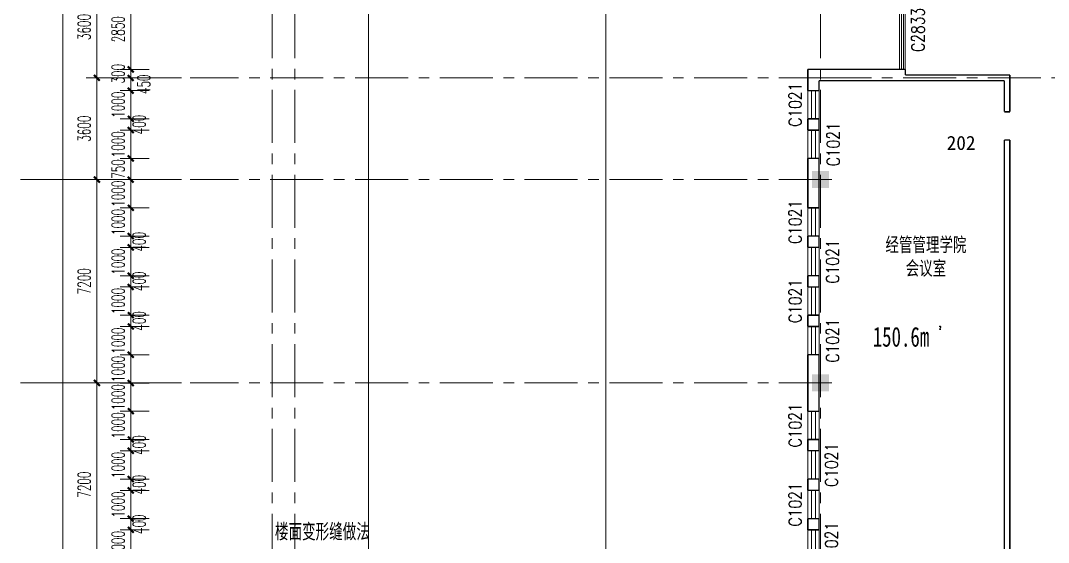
# Model space of a CAD drawing. Extents: x 2719331 to 3465925, y -270324 to -167476.
# Drawn here: x 2904974 to 2941347, y -204677 to -186201 of the extents above; entities that cross this region are included whole.
import ezdxf
from ezdxf.enums import TextEntityAlignment as Align

# ---------------------------------------------------------------- set-up
doc = ezdxf.new("R2010")
doc.units = 0
doc.header["$LTSCALE"] = 1500
doc.header["$MEASUREMENT"] = 0
doc.linetypes.add('CENTER', pattern=[2, 1.25, -0.25, 0.25, -0.25])
doc.layers.get('0').update_dxf_attribs({"linetype": 'CONTINUOUS', "lineweight": 0})
doc.layers.get('DEFPOINTS').update_dxf_attribs({"linetype": 'CONTINUOUS', "lineweight": 5})
for name, color, linetype, lineweight in [('COLUMN', 7, 'CONTINUOUS', 5), ('DOTE', 7, 'CENTER', 5), ('PUB_TEXT', 7, 'CONTINUOUS', 5), ('WALL', 7, 'CONTINUOUS', 5), ('WINDOW', 7, 'CONTINUOUS', 5), ('WINDOW_TEXT', 7, 'CONTINUOUS', 5), ('我的', 7, 'CONTINUOUS', 5)]:
    doc.layers.add(name, color=color, linetype=linetype, lineweight=lineweight)
doc.layers.add('中文', color=4, linetype='CONTINUOUS')
doc.layers.add('地面', color=250, linetype='CONTINUOUS')
doc.styles.add('_SIMPLEX', font='SIMPLEX.shx', dxfattribs={"width": 0.6})
doc.styles.add('DIM_FONT', font='romans.shx', dxfattribs={"width": 0.6})
doc.styles.add('H1', font='romans.shx', dxfattribs={"width": 1.2, "bigfont": 'hztxt.shx'})
doc.styles.add('HZ4', font='SimSun.ttf', dxfattribs={"width": 0.7, "height": 700})
doc.styles.add('SIMPLEX', font='SIMPLEX.SHX', dxfattribs={"width": 0.6})
doc.styles.get("Standard").update_dxf_attribs({"font": 'SIMHEI.TTF', "height": 1.2})
doc.dimstyles.new('DIMN150', dxfattribs={"dimscale": 1.5, "dimtxt": 300, "dimasz": 1, "dimexe": 250, "dimexo": 300, "dimgap": 150, "dimtad": 1, "dimdec": 0, "dimdsep": 46, "dimtxsty": 'DIM_FONT', "dimblk": '_DIMX', "dimcen": 2.5, "dimdle": 0.3, "dimclrd": 7, "dimclre": 256, "dimclrt": 256, "dimadec": 0, "dimazin": 0, "dimtfac": 1, "dimtdec": 0, "dimtix": 1, "dimtmove": 2, "dimatfit": 3, "dimldrblk": '_DIMX', "dimfxl": 1, "dimtvp": 1, "dimtolj": 1, "dimtzin": 0, "dimlwd": -1, "dimlwe": -1, "dimarcsym": 0})

# ---------------------------------------------------------------- blocks, each defined once
blk = doc.blocks.new('_FZH')
blk.add_solid([(0.5, -0.5), (-0.5, -0.5), (0.5, 0.5), (-0.5, 0.5)])
blk = doc.blocks.new('_WBLK')
for p, q in [((-0.5, 0.5), (0.5, 0.5)), ((0.5, 0.167), (-0.5, 0.167)), ((0.5, -0.167), (-0.5, -0.167)), ((-0.5, -0.5), (0.5, -0.5))]:
    blk.add_line(p, q)
at = {"layer": 'WINDOW_TEXT', "style": 'SIMPLEX', "flags": 9}
blk.add_attdef('A', text='', height=1, dxfattribs=at).set_placement((0, 1.5), align=Align.MIDDLE)
blk = doc.blocks.new('_DIMX')
blk.add_line((-150, 0), (150, 0))
at = {"const_width": 50}
blk.add_lwpolyline([(-70, -70), (70, 70)], dxfattribs=at)
blk = doc.blocks.new('*D1759')
at = {"layer": 'DEFPOINTS', "color": 0, "lineweight": 25}
for p in [(2911124, -184631), (2907674, -188231), (2911124, -188231)]:
    blk.add_point(p, dxfattribs=at)
at = {"layer": '我的'}
for p, q in [((2910674, -184631), (2907299, -184631)), ((2910674, -188231), (2907299, -188231))]:
    blk.add_line(p, q, dxfattribs=at)
at = {"layer": '我的', "color": 7}
blk.add_line((2907674, -184633), (2907674, -188230), dxfattribs=at)
at = {"layer": '我的', "color": 7, "xscale": 1.5, "yscale": 1.5, "zscale": 1.5}
for p, rotation in [((2907674, -184631), 90), ((2907674, -188231), 270)]:
    blk.add_blockref('_DIMX', p, dxfattribs=dict(at, rotation=rotation))
at = {"layer": '我的', "lineweight": 0, "insert": (2907224, -186431), "char_height": 450, "attachment_point": 5, "rotation": 90, "style": 'DIM_FONT'}
blk.add_mtext('\\A1;3600', dxfattribs=at)
blk = doc.blocks.new('*D1760')
at = {"layer": 'DEFPOINTS', "color": 0, "lineweight": 25}
for p in [(2911124, -191831), (2907674, -199031), (2911124, -199031)]:
    blk.add_point(p, dxfattribs=at)
at = {"layer": '我的'}
for p, q in [((2910674, -191831), (2907299, -191831)), ((2910674, -199031), (2907299, -199031))]:
    blk.add_line(p, q, dxfattribs=at)
at = {"layer": '我的', "color": 7}
blk.add_line((2907674, -191833), (2907674, -199030), dxfattribs=at)
at = {"layer": '我的', "color": 7, "xscale": 1.5, "yscale": 1.5, "zscale": 1.5}
for p, rotation in [((2907674, -191831), 90), ((2907674, -199031), 270)]:
    blk.add_blockref('_DIMX', p, dxfattribs=dict(at, rotation=rotation))
at = {"layer": '我的', "lineweight": 0, "insert": (2907224, -195431), "char_height": 450, "attachment_point": 5, "rotation": 90, "style": 'DIM_FONT'}
blk.add_mtext('\\A1;7200', dxfattribs=at)
blk = doc.blocks.new('*D1761')
at = {"layer": 'DEFPOINTS', "color": 0, "lineweight": 25}
for p in [(2911124, -199031), (2907674, -206231), (2911124, -206231)]:
    blk.add_point(p, dxfattribs=at)
at = {"layer": '我的'}
for p, q in [((2910674, -199031), (2907299, -199031)), ((2910674, -206231), (2907299, -206231))]:
    blk.add_line(p, q, dxfattribs=at)
at = {"layer": '我的', "color": 7}
blk.add_line((2907674, -199033), (2907674, -206230), dxfattribs=at)
at = {"layer": '我的', "color": 7, "xscale": 1.5, "yscale": 1.5, "zscale": 1.5}
for p, rotation in [((2907674, -199031), 90), ((2907674, -206231), 270)]:
    blk.add_blockref('_DIMX', p, dxfattribs=dict(at, rotation=rotation))
at = {"layer": '我的', "lineweight": 0, "insert": (2907224, -202631), "char_height": 450, "attachment_point": 5, "rotation": 90, "style": 'DIM_FONT'}
blk.add_mtext('\\A1;7200', dxfattribs=at)
blk = doc.blocks.new('*D1622')
at = {"layer": 'DEFPOINTS', "color": 0, "lineweight": 25}
for p in [(2909980, -187932), (2908874, -188233), (2909980, -188233)]:
    blk.add_point(p, dxfattribs=at)
at = {"layer": '我的'}
for p, q in [((2909530, -187932), (2908499, -187932)), ((2909530, -188233), (2908499, -188233))]:
    blk.add_line(p, q, dxfattribs=at)
at = {"layer": '我的', "color": 7}
for p, q in [((2908874, -187931), (2908874, -187929)), ((2908874, -187932), (2908874, -188233)), ((2908874, -188234), (2908874, -188236))]:
    blk.add_line(p, q, dxfattribs=at)
at = {"layer": '我的', "color": 7, "xscale": 1.5, "yscale": 1.5, "zscale": 1.5}
for p, rotation in [((2908874, -187932), 270), ((2908874, -188233), 90)]:
    blk.add_blockref('_DIMX', p, dxfattribs=dict(at, rotation=rotation))
at = {"layer": '我的', "lineweight": 0, "insert": (2908424, -188083), "char_height": 450, "attachment_point": 5, "rotation": 90, "style": 'DIM_FONT'}
blk.add_mtext('\\A1;300', dxfattribs=at)
blk = doc.blocks.new('*D1623')
at = {"layer": 'DEFPOINTS', "color": 0, "lineweight": 25}
for p in [(2908874, -185083), (2909980, -185083), (2909980, -187932)]:
    blk.add_point(p, dxfattribs=at)
at = {"layer": '我的'}
for p, q in [((2909530, -185083), (2908499, -185083)), ((2909530, -187932), (2908499, -187932))]:
    blk.add_line(p, q, dxfattribs=at)
at = {"layer": '我的', "color": 7}
blk.add_line((2908874, -187931), (2908874, -185084), dxfattribs=at)
at = {"layer": '我的', "color": 7, "xscale": 1.5, "yscale": 1.5, "zscale": 1.5}
for p, rotation in [((2908874, -185083), 90), ((2908874, -187932), 270)]:
    blk.add_blockref('_DIMX', p, dxfattribs=dict(at, rotation=rotation))
at = {"layer": '我的', "lineweight": 0, "insert": (2908424, -186508), "char_height": 450, "attachment_point": 5, "rotation": 90, "style": 'DIM_FONT'}
blk.add_mtext('\\A1;2850', dxfattribs=at)
blk = doc.blocks.new('*D1624')
at = {"layer": 'DEFPOINTS', "color": 0, "lineweight": 25}
for p in [(2909980, -188682), (2908874, -189682), (2909980, -189682)]:
    blk.add_point(p, dxfattribs=at)
at = {"layer": '我的'}
for p, q in [((2909530, -188682), (2908499, -188682)), ((2909530, -189682), (2908499, -189682))]:
    blk.add_line(p, q, dxfattribs=at)
at = {"layer": '我的', "color": 7}
for p, q in [((2908874, -188681), (2908874, -188679)), ((2908874, -188682), (2908874, -189682)), ((2908874, -189684), (2908874, -189685))]:
    blk.add_line(p, q, dxfattribs=at)
at = {"layer": '我的', "color": 7, "xscale": 1.5, "yscale": 1.5, "zscale": 1.5}
for p, rotation in [((2908874, -188682), 270), ((2908874, -189682), 90)]:
    blk.add_blockref('_DIMX', p, dxfattribs=dict(at, rotation=rotation))
at = {"layer": '我的', "lineweight": 0, "insert": (2908424, -189182), "char_height": 450, "attachment_point": 5, "rotation": 90, "style": 'DIM_FONT'}
blk.add_mtext('\\A1;1000', dxfattribs=at)
blk = doc.blocks.new('*D1625')
at = {"layer": 'DEFPOINTS', "color": 0, "lineweight": 25}
for p in [(2909980, -189682), (2908874, -190082), (2909980, -190082)]:
    blk.add_point(p, dxfattribs=at)
at = {"layer": '我的'}
for p, q in [((2909530, -189682), (2908499, -189682)), ((2909530, -190082), (2908499, -190082))]:
    blk.add_line(p, q, dxfattribs=at)
at = {"layer": '我的', "color": 7}
for p, q in [((2908874, -189681), (2908874, -189679)), ((2908874, -189682), (2908874, -190082)), ((2908874, -190084), (2908874, -190085))]:
    blk.add_line(p, q, dxfattribs=at)
at = {"layer": '我的', "color": 7, "xscale": 1.5, "yscale": 1.5, "zscale": 1.5}
for p, rotation in [((2908874, -189682), 270), ((2908874, -190082), 90)]:
    blk.add_blockref('_DIMX', p, dxfattribs=dict(at, rotation=rotation))
at = {"layer": '我的', "lineweight": 0, "insert": (2909174, -189882), "char_height": 450, "attachment_point": 5, "rotation": 90, "style": 'DIM_FONT'}
blk.add_mtext('\\A1;400', dxfattribs=at)
blk = doc.blocks.new('*D1626')
at = {"layer": 'DEFPOINTS', "color": 0, "lineweight": 25}
for p in [(2909980, -190082), (2908874, -191082), (2909980, -191082)]:
    blk.add_point(p, dxfattribs=at)
at = {"layer": '我的'}
for p, q in [((2909530, -190082), (2908499, -190082)), ((2909530, -191082), (2908499, -191082))]:
    blk.add_line(p, q, dxfattribs=at)
at = {"layer": '我的', "color": 7}
for p, q in [((2908874, -190081), (2908874, -190079)), ((2908874, -190082), (2908874, -191082)), ((2908874, -191084), (2908874, -191085))]:
    blk.add_line(p, q, dxfattribs=at)
at = {"layer": '我的', "color": 7, "xscale": 1.5, "yscale": 1.5, "zscale": 1.5}
for p, rotation in [((2908874, -190082), 270), ((2908874, -191082), 90)]:
    blk.add_blockref('_DIMX', p, dxfattribs=dict(at, rotation=rotation))
at = {"layer": '我的', "lineweight": 0, "insert": (2908424, -190582), "char_height": 450, "attachment_point": 5, "rotation": 90, "style": 'DIM_FONT'}
blk.add_mtext('\\A1;1000', dxfattribs=at)
blk = doc.blocks.new('*D1627')
at = {"layer": 'DEFPOINTS', "color": 0, "lineweight": 25}
for p in [(2909980, -192833), (2908874, -193833), (2909980, -193833)]:
    blk.add_point(p, dxfattribs=at)
at = {"layer": '我的'}
for p, q in [((2909530, -192833), (2908499, -192833)), ((2909530, -193833), (2908499, -193833))]:
    blk.add_line(p, q, dxfattribs=at)
at = {"layer": '我的', "color": 7}
for p, q in [((2908874, -192831), (2908874, -192830)), ((2908874, -192833), (2908874, -193833)), ((2908874, -193834), (2908874, -193836))]:
    blk.add_line(p, q, dxfattribs=at)
at = {"layer": '我的', "color": 7, "xscale": 1.5, "yscale": 1.5, "zscale": 1.5}
for p, rotation in [((2908874, -192833), 270), ((2908874, -193833), 90)]:
    blk.add_blockref('_DIMX', p, dxfattribs=dict(at, rotation=rotation))
at = {"layer": '我的', "lineweight": 0, "insert": (2908424, -193333), "char_height": 450, "attachment_point": 5, "rotation": 90, "style": 'DIM_FONT'}
blk.add_mtext('\\A1;1000', dxfattribs=at)
blk = doc.blocks.new('*D1628')
at = {"layer": 'DEFPOINTS', "color": 0, "lineweight": 25}
for p in [(2909980, -193833), (2908874, -194233), (2909980, -194233)]:
    blk.add_point(p, dxfattribs=at)
at = {"layer": '我的'}
for p, q in [((2909530, -193833), (2908499, -193833)), ((2909530, -194233), (2908499, -194233))]:
    blk.add_line(p, q, dxfattribs=at)
at = {"layer": '我的', "color": 7}
for p, q in [((2908874, -193831), (2908874, -193830)), ((2908874, -193833), (2908874, -194233)), ((2908874, -194234), (2908874, -194236))]:
    blk.add_line(p, q, dxfattribs=at)
at = {"layer": '我的', "color": 7, "xscale": 1.5, "yscale": 1.5, "zscale": 1.5}
for p, rotation in [((2908874, -193833), 270), ((2908874, -194233), 90)]:
    blk.add_blockref('_DIMX', p, dxfattribs=dict(at, rotation=rotation))
at = {"layer": '我的', "lineweight": 0, "insert": (2909174, -194033), "char_height": 450, "attachment_point": 5, "rotation": 90, "style": 'DIM_FONT'}
blk.add_mtext('\\A1;400', dxfattribs=at)
blk = doc.blocks.new('*D1629')
at = {"layer": 'DEFPOINTS', "color": 0, "lineweight": 25}
for p in [(2909980, -194233), (2908874, -195233), (2909980, -195233)]:
    blk.add_point(p, dxfattribs=at)
at = {"layer": '我的', "color": 7}
for p, q in [((2908874, -194231), (2908874, -194230)), ((2908874, -194233), (2908874, -195233)), ((2908874, -195234), (2908874, -195236))]:
    blk.add_line(p, q, dxfattribs=at)
at = {"layer": '我的'}
for p, q in [((2909530, -194233), (2908499, -194233)), ((2909530, -195233), (2908499, -195233))]:
    blk.add_line(p, q, dxfattribs=at)
at = {"layer": '我的', "color": 7, "xscale": 1.5, "yscale": 1.5, "zscale": 1.5}
for p, rotation in [((2908874, -194233), 270), ((2908874, -195233), 90)]:
    blk.add_blockref('_DIMX', p, dxfattribs=dict(at, rotation=rotation))
at = {"layer": '我的', "lineweight": 0, "insert": (2908424, -194733), "char_height": 450, "attachment_point": 5, "rotation": 90, "style": 'DIM_FONT'}
blk.add_mtext('\\A1;1000', dxfattribs=at)
blk = doc.blocks.new('*D1630')
at = {"layer": 'DEFPOINTS', "color": 0, "lineweight": 25}
for p in [(2909980, -195233), (2908874, -195633), (2909980, -195633)]:
    blk.add_point(p, dxfattribs=at)
at = {"layer": '我的'}
for p, q in [((2909530, -195233), (2908499, -195233)), ((2909530, -195633), (2908499, -195633))]:
    blk.add_line(p, q, dxfattribs=at)
at = {"layer": '我的', "color": 7}
for p, q in [((2908874, -195231), (2908874, -195230)), ((2908874, -195233), (2908874, -195633)), ((2908874, -195634), (2908874, -195636))]:
    blk.add_line(p, q, dxfattribs=at)
at = {"layer": '我的', "color": 7, "xscale": 1.5, "yscale": 1.5, "zscale": 1.5}
for p, rotation in [((2908874, -195233), 270), ((2908874, -195633), 90)]:
    blk.add_blockref('_DIMX', p, dxfattribs=dict(at, rotation=rotation))
at = {"layer": '我的', "lineweight": 0, "insert": (2909174, -195433), "char_height": 450, "attachment_point": 5, "rotation": 90, "style": 'DIM_FONT'}
blk.add_mtext('\\A1;400', dxfattribs=at)
blk = doc.blocks.new('*D1631')
at = {"layer": 'DEFPOINTS', "color": 0, "lineweight": 25}
for p in [(2909980, -195633), (2908874, -196633), (2909980, -196633)]:
    blk.add_point(p, dxfattribs=at)
at = {"layer": '我的'}
for p, q in [((2909530, -195633), (2908499, -195633)), ((2909530, -196633), (2908499, -196633))]:
    blk.add_line(p, q, dxfattribs=at)
at = {"layer": '我的', "color": 7}
for p, q in [((2908874, -195631), (2908874, -195630)), ((2908874, -195633), (2908874, -196633)), ((2908874, -196634), (2908874, -196636))]:
    blk.add_line(p, q, dxfattribs=at)
at = {"layer": '我的', "color": 7, "xscale": 1.5, "yscale": 1.5, "zscale": 1.5}
for p, rotation in [((2908874, -195633), 270), ((2908874, -196633), 90)]:
    blk.add_blockref('_DIMX', p, dxfattribs=dict(at, rotation=rotation))
at = {"layer": '我的', "lineweight": 0, "insert": (2908424, -196133), "char_height": 450, "attachment_point": 5, "rotation": 90, "style": 'DIM_FONT'}
blk.add_mtext('\\A1;1000', dxfattribs=at)
blk = doc.blocks.new('*D1632')
at = {"layer": 'DEFPOINTS', "color": 0, "lineweight": 25}
for p in [(2909980, -196633), (2908874, -197033), (2909980, -197033)]:
    blk.add_point(p, dxfattribs=at)
at = {"layer": '我的'}
for p, q in [((2909530, -196633), (2908499, -196633)), ((2909530, -197033), (2908499, -197033))]:
    blk.add_line(p, q, dxfattribs=at)
at = {"layer": '我的', "color": 7}
for p, q in [((2908874, -196631), (2908874, -196630)), ((2908874, -196633), (2908874, -197033)), ((2908874, -197034), (2908874, -197036))]:
    blk.add_line(p, q, dxfattribs=at)
at = {"layer": '我的', "color": 7, "xscale": 1.5, "yscale": 1.5, "zscale": 1.5}
for p, rotation in [((2908874, -196633), 270), ((2908874, -197033), 90)]:
    blk.add_blockref('_DIMX', p, dxfattribs=dict(at, rotation=rotation))
at = {"layer": '我的', "lineweight": 0, "insert": (2909174, -196833), "char_height": 450, "attachment_point": 5, "rotation": 90, "style": 'DIM_FONT'}
blk.add_mtext('\\A1;400', dxfattribs=at)
blk = doc.blocks.new('*D1633')
at = {"layer": 'DEFPOINTS', "color": 0, "lineweight": 25}
for p in [(2909980, -197033), (2908874, -198033), (2909980, -198033)]:
    blk.add_point(p, dxfattribs=at)
at = {"layer": '我的'}
for p, q in [((2909530, -197033), (2908499, -197033)), ((2909530, -198033), (2908499, -198033))]:
    blk.add_line(p, q, dxfattribs=at)
at = {"layer": '我的', "color": 7}
for p, q in [((2908874, -197031), (2908874, -197030)), ((2908874, -197033), (2908874, -198033)), ((2908874, -198034), (2908874, -198036))]:
    blk.add_line(p, q, dxfattribs=at)
at = {"layer": '我的', "color": 7, "xscale": 1.5, "yscale": 1.5, "zscale": 1.5}
for p, rotation in [((2908874, -197033), 270), ((2908874, -198033), 90)]:
    blk.add_blockref('_DIMX', p, dxfattribs=dict(at, rotation=rotation))
at = {"layer": '我的', "lineweight": 0, "insert": (2908424, -197533), "char_height": 450, "attachment_point": 5, "rotation": 90, "style": 'DIM_FONT'}
blk.add_mtext('\\A1;1000', dxfattribs=at)
blk = doc.blocks.new('*D1634')
at = {"layer": 'DEFPOINTS', "color": 0, "lineweight": 25}
for p in [(2909980, -198033), (2908874, -199033), (2909980, -199033)]:
    blk.add_point(p, dxfattribs=at)
at = {"layer": '我的'}
for p, q in [((2909530, -198033), (2908499, -198033)), ((2909530, -199033), (2908499, -199033))]:
    blk.add_line(p, q, dxfattribs=at)
at = {"layer": '我的', "color": 7}
for p, q in [((2908874, -198031), (2908874, -198030)), ((2908874, -198033), (2908874, -199033)), ((2908874, -199034), (2908874, -199036))]:
    blk.add_line(p, q, dxfattribs=at)
at = {"layer": '我的', "color": 7, "xscale": 1.5, "yscale": 1.5, "zscale": 1.5}
for p, rotation in [((2908874, -198033), 270), ((2908874, -199033), 90)]:
    blk.add_blockref('_DIMX', p, dxfattribs=dict(at, rotation=rotation))
at = {"layer": '我的', "lineweight": 0, "insert": (2908424, -198533), "char_height": 450, "attachment_point": 5, "rotation": 90, "style": 'DIM_FONT'}
blk.add_mtext('\\A1;1000', dxfattribs=at)
blk = doc.blocks.new('*D1635')
at = {"layer": 'DEFPOINTS', "color": 0, "lineweight": 25}
for p in [(2909980, -200033), (2908874, -201033), (2909980, -201033)]:
    blk.add_point(p, dxfattribs=at)
at = {"layer": '我的'}
for p, q in [((2909530, -200033), (2908499, -200033)), ((2909530, -201033), (2908499, -201033))]:
    blk.add_line(p, q, dxfattribs=at)
at = {"layer": '我的', "color": 7}
for p, q in [((2908874, -200031), (2908874, -200030)), ((2908874, -200033), (2908874, -201033)), ((2908874, -201034), (2908874, -201036))]:
    blk.add_line(p, q, dxfattribs=at)
at = {"layer": '我的', "color": 7, "xscale": 1.5, "yscale": 1.5, "zscale": 1.5}
for p, rotation in [((2908874, -200033), 270), ((2908874, -201033), 90)]:
    blk.add_blockref('_DIMX', p, dxfattribs=dict(at, rotation=rotation))
at = {"layer": '我的', "lineweight": 0, "insert": (2908424, -200533), "char_height": 450, "attachment_point": 5, "rotation": 90, "style": 'DIM_FONT'}
blk.add_mtext('\\A1;1000', dxfattribs=at)
blk = doc.blocks.new('*D1636')
at = {"layer": 'DEFPOINTS', "color": 0, "lineweight": 25}
for p in [(2909980, -201033), (2908874, -201433), (2909980, -201433)]:
    blk.add_point(p, dxfattribs=at)
at = {"layer": '我的'}
for p, q in [((2909530, -201033), (2908499, -201033)), ((2909530, -201433), (2908499, -201433))]:
    blk.add_line(p, q, dxfattribs=at)
at = {"layer": '我的', "color": 7}
for p, q in [((2908874, -201031), (2908874, -201030)), ((2908874, -201033), (2908874, -201433)), ((2908874, -201434), (2908874, -201436))]:
    blk.add_line(p, q, dxfattribs=at)
at = {"layer": '我的', "color": 7, "xscale": 1.5, "yscale": 1.5, "zscale": 1.5}
for p, rotation in [((2908874, -201033), 270), ((2908874, -201433), 90)]:
    blk.add_blockref('_DIMX', p, dxfattribs=dict(at, rotation=rotation))
at = {"layer": '我的', "lineweight": 0, "insert": (2909174, -201233), "char_height": 450, "attachment_point": 5, "rotation": 90, "style": 'DIM_FONT'}
blk.add_mtext('\\A1;400', dxfattribs=at)
blk = doc.blocks.new('*D1637')
at = {"layer": 'DEFPOINTS', "color": 0, "lineweight": 25}
for p in [(2909980, -201433), (2908874, -202433), (2909980, -202433)]:
    blk.add_point(p, dxfattribs=at)
at = {"layer": '我的'}
for p, q in [((2909530, -201433), (2908499, -201433)), ((2909530, -202433), (2908499, -202433))]:
    blk.add_line(p, q, dxfattribs=at)
at = {"layer": '我的', "color": 7}
for p, q in [((2908874, -201431), (2908874, -201430)), ((2908874, -201433), (2908874, -202433)), ((2908874, -202434), (2908874, -202436))]:
    blk.add_line(p, q, dxfattribs=at)
at = {"layer": '我的', "color": 7, "xscale": 1.5, "yscale": 1.5, "zscale": 1.5}
for p, rotation in [((2908874, -201433), 270), ((2908874, -202433), 90)]:
    blk.add_blockref('_DIMX', p, dxfattribs=dict(at, rotation=rotation))
at = {"layer": '我的', "lineweight": 0, "insert": (2908424, -201933), "char_height": 450, "attachment_point": 5, "rotation": 90, "style": 'DIM_FONT'}
blk.add_mtext('\\A1;1000', dxfattribs=at)
blk = doc.blocks.new('*D1638')
at = {"layer": 'DEFPOINTS', "color": 0, "lineweight": 25}
for p in [(2909980, -202433), (2908874, -202833), (2909980, -202833)]:
    blk.add_point(p, dxfattribs=at)
at = {"layer": '我的'}
for p, q in [((2909530, -202433), (2908499, -202433)), ((2909530, -202833), (2908499, -202833))]:
    blk.add_line(p, q, dxfattribs=at)
at = {"layer": '我的', "color": 7}
for p, q in [((2908874, -202431), (2908874, -202430)), ((2908874, -202433), (2908874, -202833)), ((2908874, -202834), (2908874, -202836))]:
    blk.add_line(p, q, dxfattribs=at)
at = {"layer": '我的', "color": 7, "xscale": 1.5, "yscale": 1.5, "zscale": 1.5}
for p, rotation in [((2908874, -202433), 270), ((2908874, -202833), 90)]:
    blk.add_blockref('_DIMX', p, dxfattribs=dict(at, rotation=rotation))
at = {"layer": '我的', "lineweight": 0, "insert": (2909174, -202633), "char_height": 450, "attachment_point": 5, "rotation": 90, "style": 'DIM_FONT'}
blk.add_mtext('\\A1;400', dxfattribs=at)
blk = doc.blocks.new('*D1639')
at = {"layer": 'DEFPOINTS', "color": 0, "lineweight": 25}
for p in [(2909980, -202833), (2908874, -203833), (2909980, -203833)]:
    blk.add_point(p, dxfattribs=at)
at = {"layer": '我的'}
for p, q in [((2909530, -202833), (2908499, -202833)), ((2909530, -203833), (2908499, -203833))]:
    blk.add_line(p, q, dxfattribs=at)
at = {"layer": '我的', "color": 7}
for p, q in [((2908874, -202831), (2908874, -202830)), ((2908874, -202833), (2908874, -203833)), ((2908874, -203834), (2908874, -203836))]:
    blk.add_line(p, q, dxfattribs=at)
at = {"layer": '我的', "color": 7, "xscale": 1.5, "yscale": 1.5, "zscale": 1.5}
for p, rotation in [((2908874, -202833), 270), ((2908874, -203833), 90)]:
    blk.add_blockref('_DIMX', p, dxfattribs=dict(at, rotation=rotation))
at = {"layer": '我的', "lineweight": 0, "insert": (2908424, -203333), "char_height": 450, "attachment_point": 5, "rotation": 90, "style": 'DIM_FONT'}
blk.add_mtext('\\A1;1000', dxfattribs=at)
blk = doc.blocks.new('*D1640')
at = {"layer": 'DEFPOINTS', "color": 0, "lineweight": 25}
for p in [(2909980, -203833), (2908874, -204233), (2909980, -204233)]:
    blk.add_point(p, dxfattribs=at)
at = {"layer": '我的'}
for p, q in [((2909530, -203833), (2908499, -203833)), ((2909530, -204233), (2908499, -204233))]:
    blk.add_line(p, q, dxfattribs=at)
at = {"layer": '我的', "color": 7}
for p, q in [((2908874, -203831), (2908874, -203830)), ((2908874, -203833), (2908874, -204233)), ((2908874, -204234), (2908874, -204236))]:
    blk.add_line(p, q, dxfattribs=at)
at = {"layer": '我的', "color": 7, "xscale": 1.5, "yscale": 1.5, "zscale": 1.5}
for p, rotation in [((2908874, -203833), 270), ((2908874, -204233), 90)]:
    blk.add_blockref('_DIMX', p, dxfattribs=dict(at, rotation=rotation))
at = {"layer": '我的', "lineweight": 0, "insert": (2909174, -204033), "char_height": 450, "attachment_point": 5, "rotation": 90, "style": 'DIM_FONT'}
blk.add_mtext('\\A1;400', dxfattribs=at)
blk = doc.blocks.new('*D1641')
at = {"layer": 'DEFPOINTS', "color": 0, "lineweight": 25}
for p in [(2909980, -204233), (2908874, -205233), (2909980, -205233)]:
    blk.add_point(p, dxfattribs=at)
at = {"layer": '我的'}
for p, q in [((2909530, -204233), (2908499, -204233)), ((2909530, -205233), (2908499, -205233))]:
    blk.add_line(p, q, dxfattribs=at)
at = {"layer": '我的', "color": 7}
for p, q in [((2908874, -204231), (2908874, -204230)), ((2908874, -204233), (2908874, -205233)), ((2908874, -205234), (2908874, -205236))]:
    blk.add_line(p, q, dxfattribs=at)
at = {"layer": '我的', "color": 7, "xscale": 1.5, "yscale": 1.5, "zscale": 1.5}
for p, rotation in [((2908874, -204233), 270), ((2908874, -205233), 90)]:
    blk.add_blockref('_DIMX', p, dxfattribs=dict(at, rotation=rotation))
at = {"layer": '我的', "lineweight": 0, "insert": (2908424, -204733), "char_height": 450, "attachment_point": 5, "rotation": 90, "style": 'DIM_FONT'}
blk.add_mtext('\\A1;1000', dxfattribs=at)
blk = doc.blocks.new('*D1659')
at = {"layer": 'DEFPOINTS', "color": 0, "lineweight": 25}
for p in [(2908874, -191083), (2909980, -191083), (2909980, -191833)]:
    blk.add_point(p, dxfattribs=at)
at = {"layer": '我的'}
for p, q in [((2909530, -191083), (2908499, -191083)), ((2909530, -191833), (2908499, -191833))]:
    blk.add_line(p, q, dxfattribs=at)
at = {"layer": '我的', "color": 7}
for p, q in [((2908874, -191081), (2908874, -191080)), ((2908874, -191833), (2908874, -191083)), ((2908874, -191834), (2908874, -191836))]:
    blk.add_line(p, q, dxfattribs=at)
at = {"layer": '我的', "color": 7, "xscale": 1.5, "yscale": 1.5, "zscale": 1.5}
for p, rotation in [((2908874, -191083), 270), ((2908874, -191833), 90)]:
    blk.add_blockref('_DIMX', p, dxfattribs=dict(at, rotation=rotation))
at = {"layer": '我的', "lineweight": 0, "insert": (2908424, -191458), "char_height": 450, "attachment_point": 5, "rotation": 90, "style": 'DIM_FONT'}
blk.add_mtext('\\A1;750', dxfattribs=at)
blk = doc.blocks.new('*D1683')
at = {"layer": 'DEFPOINTS', "color": 0, "lineweight": 25}
for p in [(2910974, -178181), (2906474, -241581), (2910974, -241581)]:
    blk.add_point(p, dxfattribs=at)
at = {"layer": '我的'}
for p, q in [((2910524, -178181), (2906099, -178181)), ((2910524, -241581), (2906099, -241581))]:
    blk.add_line(p, q, dxfattribs=at)
at = {"layer": '我的', "color": 7}
blk.add_line((2906474, -178183), (2906474, -241580), dxfattribs=at)
at = {"layer": '我的', "color": 7, "xscale": 1.5, "yscale": 1.5, "zscale": 1.5}
for p, rotation in [((2906474, -178181), 90), ((2906474, -241581), 270)]:
    blk.add_blockref('_DIMX', p, dxfattribs=dict(at, rotation=rotation))
at = {"layer": '我的', "lineweight": 0, "insert": (2906024, -209881), "char_height": 450, "attachment_point": 5, "rotation": 90, "style": 'DIM_FONT'}
blk.add_mtext('\\A1;63400', dxfattribs=at)
blk = doc.blocks.new('*D1745')
at = {"layer": 'DEFPOINTS', "color": 0, "lineweight": 25}
for p in [(2909980, -191833), (2908874, -192833), (2909980, -192833)]:
    blk.add_point(p, dxfattribs=at)
at = {"layer": '我的'}
for p, q in [((2909530, -191833), (2908499, -191833)), ((2909530, -192833), (2908499, -192833))]:
    blk.add_line(p, q, dxfattribs=at)
at = {"layer": '我的', "color": 7}
for p, q in [((2908874, -191831), (2908874, -191830)), ((2908874, -191833), (2908874, -192833)), ((2908874, -192834), (2908874, -192836))]:
    blk.add_line(p, q, dxfattribs=at)
at = {"layer": '我的', "color": 7, "xscale": 1.5, "yscale": 1.5, "zscale": 1.5}
for p, rotation in [((2908874, -191833), 270), ((2908874, -192833), 90)]:
    blk.add_blockref('_DIMX', p, dxfattribs=dict(at, rotation=rotation))
at = {"layer": '我的', "lineweight": 0, "insert": (2908424, -192333), "char_height": 450, "attachment_point": 5, "rotation": 90, "style": 'DIM_FONT'}
blk.add_mtext('\\A1;1000', dxfattribs=at)
blk = doc.blocks.new('*D1746')
at = {"layer": 'DEFPOINTS', "color": 0, "lineweight": 25}
for p in [(2908874, -199033), (2909980, -199033), (2909980, -200033)]:
    blk.add_point(p, dxfattribs=at)
at = {"layer": '我的'}
for p, q in [((2909530, -199033), (2908499, -199033)), ((2909530, -200033), (2908499, -200033))]:
    blk.add_line(p, q, dxfattribs=at)
at = {"layer": '我的', "color": 7}
for p, q in [((2908874, -199031), (2908874, -199030)), ((2908874, -200033), (2908874, -199033)), ((2908874, -200034), (2908874, -200036))]:
    blk.add_line(p, q, dxfattribs=at)
at = {"layer": '我的', "color": 7, "xscale": 1.5, "yscale": 1.5, "zscale": 1.5}
for p, rotation in [((2908874, -199033), 270), ((2908874, -200033), 90)]:
    blk.add_blockref('_DIMX', p, dxfattribs=dict(at, rotation=rotation))
at = {"layer": '我的', "lineweight": 0, "insert": (2908424, -199533), "char_height": 450, "attachment_point": 5, "rotation": 90, "style": 'DIM_FONT'}
blk.add_mtext('\\A1;1000', dxfattribs=at)
blk = doc.blocks.new('*D887')
at = {"layer": 'DEFPOINTS', "color": 0, "lineweight": 25}
for p in [(2909980, -188233), (2908874, -188682), (2909980, -188682)]:
    blk.add_point(p, dxfattribs=at)
at = {"layer": '我的'}
for p, q in [((2909530, -188233), (2908499, -188233)), ((2909530, -188682), (2908499, -188682))]:
    blk.add_line(p, q, dxfattribs=at)
at = {"layer": '我的', "color": 7}
for p, q in [((2908874, -188231), (2908874, -188230)), ((2908874, -188233), (2908874, -188682)), ((2908874, -188684), (2908874, -188685))]:
    blk.add_line(p, q, dxfattribs=at)
at = {"layer": '我的', "color": 7, "xscale": 1.5, "yscale": 1.5, "zscale": 1.5}
for p, rotation in [((2908874, -188233), 270), ((2908874, -188682), 90)]:
    blk.add_blockref('_DIMX', p, dxfattribs=dict(at, rotation=rotation))
at = {"layer": '我的', "lineweight": 0, "insert": (2909336, -188458), "char_height": 450, "attachment_point": 5, "rotation": 90, "style": 'DIM_FONT'}
blk.add_mtext('\\A1;450', dxfattribs=at)
blk = doc.blocks.new('*D874')
at = {"layer": 'DEFPOINTS', "color": 0, "lineweight": 25}
for p in [(2911124, -188231), (2907674, -191831), (2911124, -191831)]:
    blk.add_point(p, dxfattribs=at)
at = {"layer": '我的'}
for p, q in [((2910674, -188231), (2907299, -188231)), ((2910674, -191831), (2907299, -191831))]:
    blk.add_line(p, q, dxfattribs=at)
at = {"layer": '我的', "color": 7}
blk.add_line((2907674, -188233), (2907674, -191830), dxfattribs=at)
at = {"layer": '我的', "color": 7, "xscale": 1.5, "yscale": 1.5, "zscale": 1.5}
for p, rotation in [((2907674, -188231), 90), ((2907674, -191831), 270)]:
    blk.add_blockref('_DIMX', p, dxfattribs=dict(at, rotation=rotation))
at = {"layer": '我的', "lineweight": 0, "insert": (2907224, -190031), "char_height": 450, "attachment_point": 5, "rotation": 90, "style": 'DIM_FONT'}
blk.add_mtext('\\A1;3600', dxfattribs=at)

msp = doc.modelspace()

# ---------------------------------------------------------------- linework, layer by layer
at = {"layer": 'DOTE', "lineweight": 0}
for p, q in [((2913882.2, -176659), (2913882.2, -242803.9)), ((2914682.2, -176659), (2914682.2, -242803.9)), ((2933282.2, -176659), (2933282.2, -214903.5)), ((2933687.4, -188231.5), (2910974.2, -188231.5)), ((2962082.2, -188231.5), (2931945.6, -188231.5)), ((2933687.4, -191831.5), (2910974.2, -191831.5)), ((2933687.4, -199031.5), (2910974.2, -199031.5))]:
    msp.add_line(p, q, dxfattribs=at)
at = {"layer": 'WALL', "lineweight": 0, "const_width": 50}
for points in [[(2932832.2, -187931.6), (2932832.2, -188681.6)], [(2936282.2, -187931.6), (2932832.2, -187931.6)], [(2936082.2, -187931.6), (2936282.2, -187931.6)], [(2936282.2, -187931.6), (2936282.2, -188130.6)], [(2933232.2, -188331.6), (2933232.2, -188681.6)], [(2936182.2, -188331.6), (2933232.2, -188331.6)], [(2936182.1, -188331.6), (2939782.2, -188332.5)], [(2936282.2, -188130.6), (2939982.2, -188131.5)], [(2939782.2, -188332.5), (2939782.2, -189431.6)], [(2939982.2, -188130.6), (2939982.2, -189431.6)], [(2933232.2, -188681.6), (2932832.2, -188681.6)], [(2939982.2, -189431.6), (2939782.2, -189431.6)], [(2933232.2, -189681.6), (2932832.2, -189681.6)], [(2932832.2, -190081.6), (2932832.2, -189681.6)], [(2933232.2, -189681.6), (2933232.2, -190081.6)], [(2933232.2, -190081.6), (2932832.2, -190081.6)], [(2939782.2, -207332.6), (2939782.2, -190431.6)], [(2939982.2, -190431.6), (2939782.2, -190431.6)], [(2939982.2, -190431.6), (2939982.2, -207332.6)], [(2933232.2, -191081.6), (2932832.2, -191081.6)], [(2932832.2, -192831.5), (2932832.2, -191081.6)], [(2933232.2, -191081.6), (2933232.2, -192831.5)], [(2933232.2, -192831.5), (2932832.2, -192831.5)], [(2933232.2, -193831.5), (2932832.2, -193831.5)], [(2932832.2, -194231.5), (2932832.2, -193831.5)], [(2933232.2, -193831.5), (2933232.2, -194231.5)], [(2933232.2, -194231.5), (2932832.2, -194231.5)], [(2933232.2, -195231.5), (2932832.2, -195231.5)], [(2932832.2, -195631.5), (2932832.2, -195231.5)], [(2933232.2, -195231.5), (2933232.2, -195631.5)], [(2933232.2, -195631.5), (2932832.2, -195631.5)], [(2933232.2, -196631.5), (2932832.2, -196631.5)], [(2932832.2, -197031.5), (2932832.2, -196631.5)], [(2933232.2, -196631.5), (2933232.2, -197031.5)], [(2933232.2, -197031.5), (2932832.2, -197031.5)], [(2933232.2, -198031.5), (2932832.2, -198031.5)], [(2932832.2, -200031.5), (2932832.2, -198031.5)], [(2933232.2, -198031.5), (2933232.2, -200031.5)], [(2933232.2, -200031.5), (2932832.2, -200031.5)], [(2933232.2, -201031.5), (2932832.2, -201031.5)], [(2932832.2, -201431.5), (2932832.2, -201031.5)], [(2933232.2, -201031.5), (2933232.2, -201431.5)], [(2933232.2, -201431.5), (2932832.2, -201431.5)], [(2933232.2, -202431.5), (2932832.2, -202431.5)], [(2932832.2, -202831.5), (2932832.2, -202431.5)], [(2933232.2, -202431.5), (2933232.2, -202831.5)], [(2933232.2, -202831.5), (2932832.2, -202831.5)], [(2933232.2, -203831.5), (2932832.2, -203831.5)], [(2932832.2, -204231.5), (2932832.2, -203831.5)], [(2933232.2, -203831.5), (2933232.2, -204231.5)], [(2933232.2, -204231.5), (2932832.2, -204231.5)]]:
    msp.add_lwpolyline(points, dxfattribs=at)
at = {"layer": '我的', "lineweight": 0}
for p, q in [((2917282.2, -221031.5), (2917282.2, -174204)), ((2925682.2, -217131.5), (2925682.2, -175035.9)), ((2904974.2, -191831.5), (2910674.2, -191831.5)), ((2904974.2, -199031.5), (2910674.2, -199031.5))]:
    msp.add_line(p, q, dxfattribs=at)

# ---------------------------------------------------------------- block references
at = {"layer": 'COLUMN', "lineweight": 0, "xscale": 600, "yscale": 600, "zscale": 600}
for p in [(2933282.2, -191831.5), (2933282.2, -199031.5)]:
    msp.add_blockref('_FZH', p, dxfattribs=at)
at = {"layer": 'WINDOW', "lineweight": 0}
ref = msp.add_blockref('_WBLK', (2936182.2, -186531), dxfattribs=dict(at, xscale=2800, yscale=199.9999999990686, zscale=2800, rotation=270))
ref.add_attrib('A', 'C2833', dxfattribs={"layer": 'WINDOW_TEXT', "height": 450, "rotation": 90, "style": '_SIMPLEX', "width": 0.8, "flags": 8}).set_placement((2936732.2, -186531), align=Align.MIDDLE)
ref = msp.add_blockref('_WBLK', (2933032.2, -189181.6), dxfattribs=dict(at, xscale=1000, yscale=399.9999999236315, zscale=1000, rotation=90))
ref.add_attrib('A', 'C1021', dxfattribs={"layer": 'WINDOW_TEXT', "height": 450, "rotation": 90, "style": '_SIMPLEX', "width": 0.8, "flags": 8}).set_placement((2932382.2, -189181.6), align=Align.MIDDLE)
ref = msp.add_blockref('_WBLK', (2933032.2, -190581.6), dxfattribs=dict(at, xscale=1000, yscale=399.9999999236315, zscale=1000, rotation=90))
ref.add_attrib('A', 'C1021', dxfattribs={"layer": 'WINDOW_TEXT', "height": 450, "rotation": 90, "style": '_SIMPLEX', "width": 0.8, "flags": 8}).set_placement((2933733.6, -190581.6), align=Align.MIDDLE)
ref = msp.add_blockref('_WBLK', (2933032.2, -193331.5), dxfattribs=dict(at, xscale=1000, yscale=399.9999999236315, zscale=1000, rotation=90))
ref.add_attrib('A', 'C1021', dxfattribs={"layer": 'WINDOW_TEXT', "height": 450, "rotation": 90, "style": '_SIMPLEX', "width": 0.8, "flags": 8}).set_placement((2932382.2, -193331.5), align=Align.MIDDLE)
ref = msp.add_blockref('_WBLK', (2933032.2, -194731.5), dxfattribs=dict(at, xscale=1000, yscale=399.9999999236315, zscale=1000, rotation=90))
ref.add_attrib('A', 'C1021', dxfattribs={"layer": 'WINDOW_TEXT', "height": 450, "rotation": 90, "style": '_SIMPLEX', "width": 0.8, "flags": 8}).set_placement((2933710.1, -194731.5), align=Align.MIDDLE)
ref = msp.add_blockref('_WBLK', (2933032.2, -196131.5), dxfattribs=dict(at, xscale=1000, yscale=399.9999999236315, zscale=1000, rotation=90))
ref.add_attrib('A', 'C1021', dxfattribs={"layer": 'WINDOW_TEXT', "height": 450, "rotation": 90, "style": '_SIMPLEX', "width": 0.8, "flags": 8}).set_placement((2932382.2, -196131.5), align=Align.MIDDLE)
ref = msp.add_blockref('_WBLK', (2933032.2, -197531.5), dxfattribs=dict(at, xscale=1000, yscale=399.9999999236315, zscale=1000, rotation=90))
ref.add_attrib('A', 'C1021', dxfattribs={"layer": 'WINDOW_TEXT', "height": 450, "rotation": 90, "style": '_SIMPLEX', "width": 0.8, "flags": 8}).set_placement((2933710.1, -197531.5), align=Align.MIDDLE)
ref = msp.add_blockref('_WBLK', (2933032.2, -200531.5), dxfattribs=dict(at, xscale=1000, yscale=399.9999999236315, zscale=1000, rotation=90))
ref.add_attrib('A', 'C1021', dxfattribs={"layer": 'WINDOW_TEXT', "height": 450, "rotation": 90, "style": '_SIMPLEX', "width": 0.8, "flags": 8}).set_placement((2932382.2, -200531.5), align=Align.MIDDLE)
ref = msp.add_blockref('_WBLK', (2933032.2, -201931.5), dxfattribs=dict(at, xscale=1000, yscale=399.9999999236315, zscale=1000, rotation=90))
ref.add_attrib('A', 'C1021', dxfattribs={"layer": 'WINDOW_TEXT', "height": 450, "rotation": 90, "style": '_SIMPLEX', "width": 0.8, "flags": 8}).set_placement((2933670.3, -201931.5), align=Align.MIDDLE)
ref = msp.add_blockref('_WBLK', (2933032.2, -203331.5), dxfattribs=dict(at, xscale=1000, yscale=399.9999999236315, zscale=1000, rotation=90))
ref.add_attrib('A', 'C1021', dxfattribs={"layer": 'WINDOW_TEXT', "height": 450, "rotation": 90, "style": '_SIMPLEX', "width": 0.8, "flags": 8}).set_placement((2932382.2, -203331.5), align=Align.MIDDLE)
ref = msp.add_blockref('_WBLK', (2933032.2, -204731.5), dxfattribs=dict(at, xscale=1000, yscale=399.9999999236315, zscale=1000, rotation=90))
ref.add_attrib('A', 'C1021', dxfattribs={"layer": 'WINDOW_TEXT', "height": 450, "rotation": 90, "style": '_SIMPLEX', "width": 0.8, "flags": 8}).set_placement((2933670.3, -204731.5), align=Align.MIDDLE)

# ---------------------------------------------------------------- texts
at = {"layer": 'PUB_TEXT', "lineweight": 0, "style": 'H1', "width": 0.8}
msp.add_text('楼面变形缝做法', height=600, dxfattribs=at).set_placement((2913974.9, -204607.1))
at = {"layer": 'PUB_TEXT', "lineweight": 0, "insert": (2937551, -197018.1), "char_height": 120, "width": 491, "attachment_point": 3, "style": 'DIM_FONT'}
msp.add_mtext('2', dxfattribs=at)
at = {"layer": '中文', "insert": (2937746.5, -190282.4), "char_height": 500, "width": 6011.563, "attachment_point": 1}
msp.add_mtext('{\\fFangSong_GB2312|b0|i0|c134|p49;\\C0;202}', dxfattribs=at)
at = {"layer": '地面', "lineweight": 25, "insert": (2935129.5, -197046), "char_height": 700, "width": 2551.22, "attachment_point": 1, "style": 'HZ4'}
msp.add_mtext('{\\C3;150.6m}', dxfattribs=at)
at = {"layer": '我的', "lineweight": 25, "insert": (2937012.1, -193882.4), "char_height": 500, "width": 4745.25, "attachment_point": 2, "style": 'HZ4'}
msp.add_mtext('{\\fSimHei|b0|i0|c134|p2;经管管理学院\\P会议室}', dxfattribs=at)

# ---------------------------------------------------------------- dimensions: what is measured, and where the dimension line sits
at = {"layer": '我的', "lineweight": 0}
dim = msp.add_aligned_dim(p1=(2910974.2, -178181.5), p2=(2910974.2, -241581.5), distance=-4500, dimstyle='DIMN150', dxfattribs=at)
dim.commit()
dim.dimension.update_dxf_attribs({"geometry": '*D1683', "text_midpoint": (2906024.2, -209881.5)})
for base, p1, p2, picture, middle in [((2907674.2, -188231.5), (2911124.2, -184631.5), (2911124.2, -188231.5), '*D1759', (2907224.2, -186431.5)), ((2907674.2, -191831.5), (2911124.2, -188231.5), (2911124.2, -191831.5), '*D874', (2907224.2, -190031.5)), ((2908874.2, -189682.1), (2909979.6, -188682.1), (2909979.6, -189682.1), '*D1624', (2908424.2, -189182.1)), ((2908874.2, -191082.1), (2909979.6, -190082.1), (2909979.6, -191082.1), '*D1626', (2908424.2, -190582.1)), ((2908874.2, -191083), (2909979.6, -191833), (2909979.6, -191083), '*D1659', (2908424.2, -191458)), ((2907674.2, -199031.5), (2911124.2, -191831.5), (2911124.2, -199031.5), '*D1760', (2907224.2, -195431.5)), ((2908874.2, -192833), (2909979.6, -191833), (2909979.6, -192833), '*D1745', (2908424.2, -192333)), ((2908874.2, -193833), (2909979.6, -192833), (2909979.6, -193833), '*D1627', (2908424.2, -193333)), ((2908874.2, -195233), (2909979.6, -194233), (2909979.6, -195233), '*D1629', (2908424.2, -194733)), ((2908874.2, -196633), (2909979.6, -195633), (2909979.6, -196633), '*D1631', (2908424.2, -196133)), ((2908874.2, -198033), (2909979.6, -197033), (2909979.6, -198033), '*D1633', (2908424.2, -197533)), ((2908874.2, -199033), (2909979.6, -198033), (2909979.6, -199033), '*D1634', (2908424.2, -198533)), ((2907674.2, -206231.5), (2911124.2, -199031.5), (2911124.2, -206231.5), '*D1761', (2907224.2, -202631.5)), ((2908874.2, -199033), (2909979.6, -200033), (2909979.6, -199033), '*D1746', (2908424.2, -199533)), ((2908874.2, -201033), (2909979.6, -200033), (2909979.6, -201033), '*D1635', (2908424.2, -200533)), ((2908874.2, -202433), (2909979.6, -201433), (2909979.6, -202433), '*D1637', (2908424.2, -201933)), ((2908874.2, -203833), (2909979.6, -202833), (2909979.6, -203833), '*D1639', (2908424.2, -203333)), ((2908874.2, -205233), (2909979.6, -204233), (2909979.6, -205233), '*D1641', (2908424.2, -204733))]:
    dim = msp.add_linear_dim(base=base, p1=p1, p2=p2, angle=90, dimstyle='DIMN150', dxfattribs=at)
    dim.commit()
    dim.dimension.update_dxf_attribs({"geometry": picture, "text_midpoint": middle})
for base, p2, text, picture, middle in [((2908874.2, -185083), (2909979.6, -185083), '2850', '*D1623', (2908424.2, -186507.5)), ((2908874.2, -188233), (2909979.6, -188233), '300', '*D1622', (2908424.2, -188082.5))]:
    dim = msp.add_linear_dim(base=base, p1=(2909979.6, -187932.1), p2=p2, angle=90, text=text, dimstyle='DIMN150', dxfattribs=at)
    dim.commit()
    dim.dimension.update_dxf_attribs({"geometry": picture, "text_midpoint": middle})
dim = msp.add_linear_dim(base=(2908874.2, -188682.1), p1=(2909979.6, -188233), p2=(2909979.6, -188682.1), angle=90, text='450', dimstyle='DIMN150', dxfattribs=at)
dim.commit()
dim.dimension.update_dxf_attribs({"geometry": '*D887', "text_midpoint": (2909335.8, -188457.5), "dimtype": 160})
for base, p1, p2, picture, middle in [((2908874.2, -190082.1), (2909979.6, -189682.1), (2909979.6, -190082.1), '*D1625', (2909174.2, -189882.1)), ((2908874.2, -194233), (2909979.6, -193833), (2909979.6, -194233), '*D1628', (2909174.2, -194033)), ((2908874.2, -195633), (2909979.6, -195233), (2909979.6, -195633), '*D1630', (2909174.2, -195433)), ((2908874.2, -197033), (2909979.6, -196633), (2909979.6, -197033), '*D1632', (2909174.2, -196833)), ((2908874.2, -201433), (2909979.6, -201033), (2909979.6, -201433), '*D1636', (2909174.2, -201233)), ((2908874.2, -202833), (2909979.6, -202433), (2909979.6, -202833), '*D1638', (2909174.2, -202633)), ((2908874.2, -204233), (2909979.6, -203833), (2909979.6, -204233), '*D1640', (2909174.2, -204033))]:
    dim = msp.add_linear_dim(base=base, p1=p1, p2=p2, angle=90, dimstyle='DIMN150', dxfattribs=at)
    dim.commit()
    dim.dimension.update_dxf_attribs({"geometry": picture, "text_midpoint": middle, "dimtype": 160})

doc.saveas('drawing.dxf')
